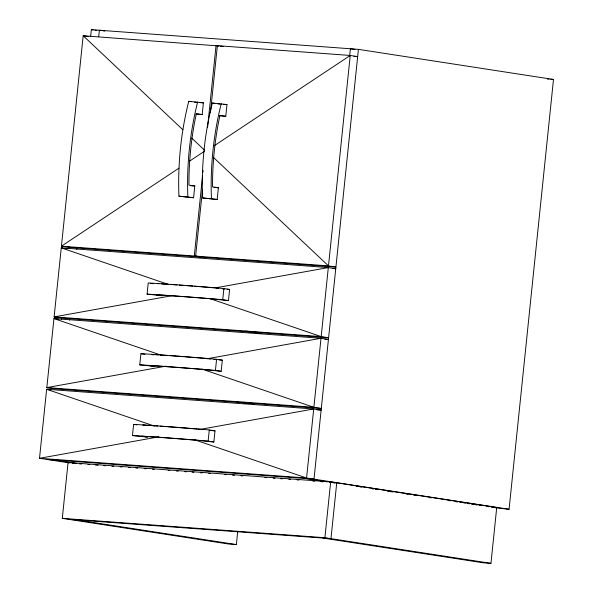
<?xml version="1.0" encoding="UTF-8"?>
<svg xmlns="http://www.w3.org/2000/svg" width="593" height="593" viewBox="0 0 593 593"><rect width="100%" height="100%" fill="white"/><g stroke="black" fill="none" stroke-linecap="round" stroke-linejoin="round"><path stroke-width="0.89" d="M324.749 339.144L328.433 339.418L321.006 338.269L53.948 318.574L46.817 387.6L54.237 388.749L321.302 408.444L313.875 407.302L46.817 387.6L166.151 366.133M61.39 319.553L61.583 317.715M68.714 248.689L68.907 246.851M90.685 36.091L91.352 29.65L358.409 49.352L553.491 79.462L509.076 509.261L494.681 507.682M69.403 320.146L69.589 318.308M76.727 249.282L76.912 247.444M98.697 36.684L99.357 30.243L101.181 30.525M237.682 531.758L236.362 544.567L228.349 543.981L62.295 518.349L68.062 462.533L330.672 481.901L496.726 507.534L490.96 563.35L482.947 562.757L322.963 538.066M132.454 435.544L133.61 424.38A205.675 7.894 5.9 0 1 209.277 429.962L215.014 430.844L213.858 442.007L198.677 440.421A203.429 7.813 5.9 0 0 141.705 436.218L147.538 437.115L132.454 435.544A205.675 7.894 5.9 0 1 208.121 441.125L213.858 442.007M139.763 364.843L140.919 353.68A205.675 7.894 5.9 0 1 216.586 359.262L222.323 360.144L221.167 371.307L205.979 369.713A203.429 7.813 5.9 0 0 149.006 365.518L154.847 366.415L139.763 364.843A205.675 7.894 5.9 0 1 215.429 370.425L221.167 371.307M147.071 294.135L148.22 282.972A205.675 7.894 5.9 0 1 223.887 288.554L229.624 289.443L228.475 300.607L213.287 299.013A203.429 7.813 5.9 0 0 156.315 294.81L162.156 295.714L147.071 294.135A205.675 7.894 5.9 0 1 222.738 299.717L228.475 300.607M193.585 197.728L194.793 186.009L188.952 185.105A203.429 123.463 -85.8 0 1 196.335 113.663L202.176 114.56L203.392 102.841L188.752 101.299A205.675 124.826 -85.8 0 0 178.945 196.187L193.585 197.728L178.945 196.187M218.513 45.943L83.176 35.758L61.427 246.191L68.855 247.34L201.716 257.14L194.289 255.998L202.554 176.047M202.932 172.37L203.125 170.532M207.587 127.347L216.037 45.565M195.623 256.094L328.485 265.894L335.912 267.043L203.051 257.236L195.623 256.094L202.465 189.93M210.441 112.744L217.372 45.661L350.233 55.46L357.661 56.609L353.969 56.335M217.171 199.47L218.387 187.751L212.546 186.847A203.429 123.463 -85.8 0 1 219.929 115.398L225.77 116.302L226.978 104.583L212.338 103.041A205.675 124.826 -85.8 0 0 202.532 197.929L217.171 199.47L202.532 197.929M208.121 441.125L209.277 429.962M215.429 370.425L216.586 359.262M222.738 299.717L223.887 288.554M240.061 402.306L250.231 403.574L250.32 402.736M244.627 331.183L257.54 332.873L257.629 332.036M313.111 409.533L313.304 407.688M320.435 338.662L320.628 336.824M327.759 267.799L327.951 265.96M349.633 56.12L350.396 48.759L354.955 49.464M358.409 49.352L313.993 479.151L46.936 459.449M490.96 563.35L324.897 537.718L330.672 481.901M336.742 482.835L330.976 538.659L68.365 519.283M179.027 168.123L61.427 246.191L194.289 255.998M189.79 160.985L204.392 151.289M214.184 145.774L350.233 55.46L328.485 265.894L213.235 157.234M172.541 295.596L54.119 316.899L61.257 247.867L328.314 267.569L335.742 268.718L332.977 268.51M215.355 287.887L328.314 267.569L321.184 336.594L328.604 337.743L61.546 318.041L54.119 316.899L321.184 336.594L210.033 298.657M207.142 358.758L321.006 338.269L313.875 407.302L201.85 369.061M158.842 436.833L39.509 458.3L46.639 389.275L313.704 408.977L321.124 410.119L316.521 409.778M198.922 429.621L313.704 408.977L306.566 478.002L509.076 509.261M547.257 79.002L549.044 79.136M550.823 79.262L553.491 79.462M194.489 102.181L196.268 102.315M199.826 102.574L203.392 102.841M218.076 103.923L219.855 104.057M223.42 104.316L226.978 104.583M195.949 114.101L202.176 114.56M219.536 115.843L225.77 116.302M190.346 185.683L194.793 186.009M213.932 187.418L218.387 187.751M222.827 288.939L224.532 289.065M227.082 289.251L229.624 289.443M213.821 359.514L215.526 359.64M218.921 359.892L222.323 360.144M210.767 430.533L215.014 430.844M79.477 463.859L81.508 464.008M87.957 464.489L89.802 464.623M95.325 465.031L98.09 465.238M103.619 465.646L105.465 465.779M111.914 466.254L113.76 466.387M120.209 466.869L122.047 467.002M128.503 467.477L130.341 467.61M135.871 468.018L137.717 468.159M144.166 468.633L146.004 468.766M152.46 469.248L154.299 469.382M168.123 470.397L169.961 470.538M176.417 471.012L178.256 471.146M184.705 471.62L186.55 471.761M192.08 472.169L193.918 472.302M200.375 472.777L202.213 472.917M208.662 473.392L210.508 473.525M224.332 474.548L226.17 474.682M232.619 475.156L234.465 475.297M240.914 475.771L242.759 475.905M264.871 477.535L266.717 477.676M273.165 478.151L275.011 478.284M280.533 478.692L282.379 478.825M288.828 479.307L290.674 479.44M297.123 479.915L298.968 480.056M312.785 481.071L314.631 481.205M321.08 481.686L322.926 481.82M329.374 482.294L331.213 482.428M333.184 482.576L334.963 482.709M491.382 507.141L493.161 507.267M494.947 507.4L496.726 507.534M62.295 518.349L324.897 537.718M217.372 45.661L219.025 45.913M220.67 46.172L223.146 46.55M220.989 46.328L222.634 46.58M102.937 30.792L104.828 31.088M91.352 29.65L93.175 29.932M94.999 30.213L96.822 30.495M88.127 36.521L83.176 35.758L182.918 129.808M212.338 103.041L214.799 103.419M188.752 101.299L191.205 101.677M62.902 248.126L61.257 247.867L168.027 284.314M64.555 248.378L67.031 248.756M216.111 288.109L218.609 288.494M150.681 283.35L153.142 283.736M252.64 331.776L261.772 333.184L251.966 331.724M246.584 331.183L248.408 331.465M250.231 331.746L257.54 332.873M56.424 318.952L58.9 319.338M207.135 358.55L210.471 359.069M151.83 354.607L153.498 354.866M140.919 353.68L145.018 354.31M244.42 402.336L254.464 403.885L243.753 402.284M242.018 402.306L250.231 403.574M236.407 401.743L238.23 402.024M50.768 389.912L46.639 389.275L154.291 426.019M202.332 429.643L199.826 429.258A203.429 7.813 5.9 0 0 198.04 429.11M145.359 425.44L142.854 425.055A203.429 7.813 5.9 0 1 157.879 426.033M133.61 424.38L136.887 424.885M305.981 478.558L327.002 481.805M333.333 482.776L335.156 483.058M356.252 486.319L358.083 486.601M359.907 486.883L361.737 487.164M371.789 488.714L373.62 488.995M375.265 489.247L377.274 489.559M387.11 491.078L388.934 491.36M390.757 491.641L392.818 491.96M406.257 494.036L408.08 494.317M413.84 495.207L415.663 495.489M429.376 497.601L431.207 497.883M448.189 500.507L450.398 500.848M455.884 501.693L457.714 501.975M460.042 502.338L461.865 502.619M463.689 502.901L465.512 503.183M467.766 503.531L469.597 503.813M471.42 504.094L473.251 504.376M475.542 504.732L477.365 505.006M479.188 505.288L481.012 505.57M486.957 506.489L488.788 506.77M54.949 460.042L76.882 463.422M68.062 462.533L69.796 462.799M72.398 463.2L74.132 463.467M68.81 462.822L39.509 458.3L306.566 478.002L194.548 439.761M76.378 519.876L236.362 544.567M53.948 318.574L162.467 355.615M191.68 138.065L204.489 150.14M211.434 198.588A205.675 124.826 -85.8 0 1 221.241 103.693M187.848 196.846A205.675 124.826 -85.8 0 1 197.654 101.952M157.471 283.647A203.429 7.813 5.9 0 1 158.842 283.736M161.622 283.906A203.429 7.813 5.9 0 1 168.064 284.329M170.265 284.477A203.429 7.813 5.9 0 1 177.033 284.944M179.338 285.107A203.429 7.813 5.9 0 1 184.03 285.455M186.417 285.633A203.429 7.813 5.9 0 1 192.918 286.123M194.571 286.249A203.429 7.813 5.9 0 1 200.449 286.708M201.301 286.782A203.429 7.813 5.9 0 1 208.225 287.338M209.099 287.412A203.429 7.813 5.9 0 1 214.444 287.85M152.223 354.481A203.429 7.813 5.9 0 1 158.583 354.888M160.762 355.029A203.429 7.813 5.9 0 1 167.441 355.489M169.724 355.652A203.429 7.813 5.9 0 1 175.936 356.096M176.729 356.156A203.429 7.813 5.9 0 1 183.963 356.697M184.786 356.764A203.429 7.813 5.9 0 1 191.443 357.282M192.295 357.349A203.429 7.813 5.9 0 1 206.238 358.476M160.132 426.189A203.429 7.813 5.9 0 1 167.056 426.686M167.841 426.745A203.429 7.813 5.9 0 1 197.143 429.035"/></g></svg>
